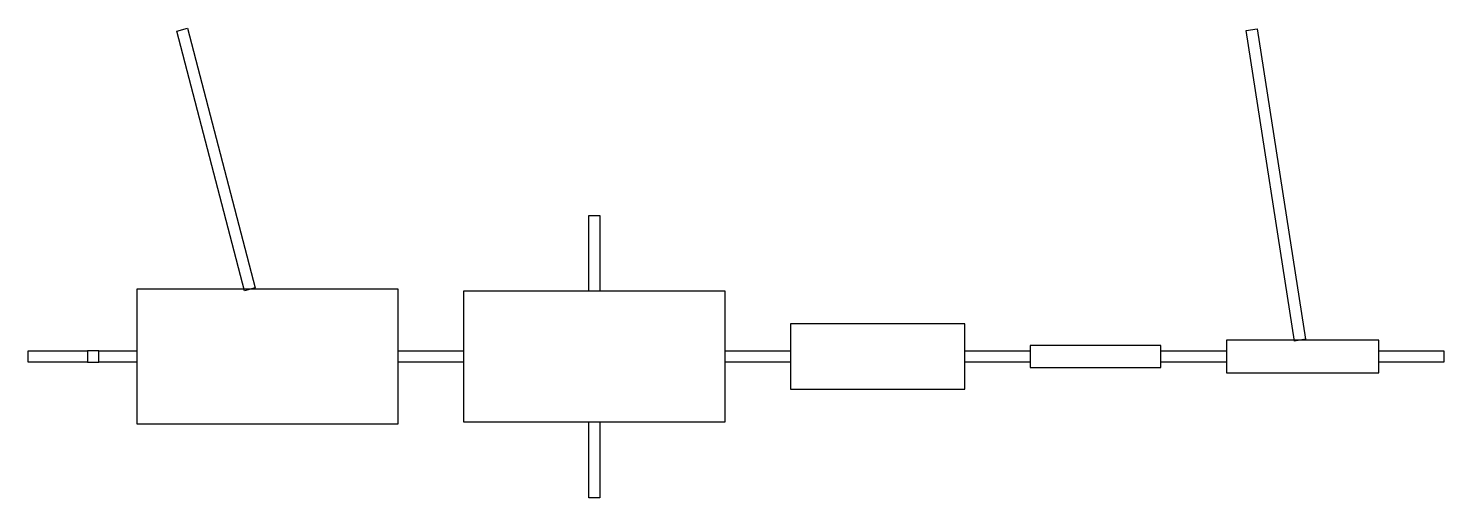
# Model space of a CAD drawing. Header units: metres. Extents: x 2.4 to 27.6, y 2.7 to 11.1.
import ezdxf

# ---------------------------------------------------------------- set-up
doc = ezdxf.new("R2010")
doc.units = ezdxf.units.M

msp = doc.modelspace()

# ---------------------------------------------------------------- linework, layer by layer
at = {"layer": 'CHAMBERS'}
for p, q in [((8.965, 6.467), (4.293, 6.467)), ((4.293, 6.467), (4.293, 4.067)), ((8.965, 4.067), (8.965, 6.467)), ((14.805, 6.435), (10.133, 6.435)), ((10.133, 6.435), (10.133, 4.099)), ((14.805, 4.099), (14.805, 6.435)), ((19.0885, 5.851), (15.9735, 5.851)), ((15.9735, 5.851), (15.9735, 4.683)), ((19.0885, 4.683), (19.0885, 5.851)), ((3.615, 5.367), (3.415, 5.367)), ((3.415, 5.367), (3.415, 5.167)), ((3.615, 5.167), (3.615, 5.367)), ((22.592, 5.4615), (20.256, 5.4615)), ((20.256, 5.4615), (20.256, 5.0725)), ((22.592, 5.0725), (22.592, 5.4615)), ((26.4855, 5.559), (23.7605, 5.559)), ((23.7605, 5.559), (23.7605, 4.975)), ((26.4855, 4.975), (26.4855, 5.559)), ((3.415, 5.167), (3.615, 5.167)), ((20.256, 5.0725), (22.592, 5.0725)), ((23.7605, 4.975), (26.4855, 4.975)), ((15.9735, 4.683), (19.0885, 4.683)), ((4.293, 4.067), (8.965, 4.067)), ((10.133, 4.099), (14.805, 4.099))]:
    msp.add_line(p, q, dxfattribs=at)
at = {"layer": 'CHANNELS'}
for p, q in [((5.0078, 11.0747), (5.2013, 11.1253)), ((6.2186, 6.4417), (5.0078, 11.0747)), ((5.2013, 11.1253), (6.4121, 6.4923)), ((24.1127, 11.0846), (24.3103, 11.1154)), ((24.9786, 5.5436), (24.1127, 11.0846)), ((24.3103, 11.1154), (25.1762, 5.5744)), ((12.369, 6.435), (12.369, 7.787)), ((12.369, 7.787), (12.569, 7.787)), ((12.569, 7.787), (12.569, 6.435)), ((6.4121, 6.4923), (6.2186, 6.4417)), ((12.569, 6.435), (12.369, 6.435)), ((25.1762, 5.5744), (24.9786, 5.5436)), ((2.357, 5.367), (3.415, 5.367)), ((2.357, 5.167), (2.357, 5.367)), ((3.415, 5.367), (3.415, 5.167)), ((3.615, 5.367), (4.293, 5.367)), ((3.615, 5.167), (3.615, 5.367)), ((4.293, 5.367), (4.293, 5.167)), ((8.965, 5.367), (10.133, 5.367)), ((8.965, 5.167), (8.965, 5.367)), ((10.133, 5.367), (10.133, 5.167)), ((14.805, 5.367), (15.9735, 5.367)), ((14.805, 5.167), (14.805, 5.367)), ((15.9735, 5.367), (15.9735, 5.167)), ((19.0885, 5.367), (20.256, 5.367)), ((19.0885, 5.167), (19.0885, 5.367)), ((20.256, 5.367), (20.256, 5.167)), ((22.592, 5.367), (23.7605, 5.367)), ((22.592, 5.167), (22.592, 5.367)), ((23.7605, 5.367), (23.7605, 5.167)), ((26.4855, 5.367), (27.643, 5.367)), ((26.4855, 5.167), (26.4855, 5.367)), ((27.643, 5.367), (27.643, 5.167)), ((3.415, 5.167), (2.357, 5.167)), ((4.293, 5.167), (3.615, 5.167)), ((10.133, 5.167), (8.965, 5.167)), ((15.9735, 5.167), (14.805, 5.167)), ((20.256, 5.167), (19.0885, 5.167)), ((23.7605, 5.167), (22.592, 5.167)), ((27.643, 5.167), (26.4855, 5.167)), ((12.369, 2.747), (12.369, 4.099)), ((12.369, 4.099), (12.569, 4.099)), ((12.569, 4.099), (12.569, 2.747)), ((12.569, 2.747), (12.369, 2.747))]:
    msp.add_line(p, q, dxfattribs=at)

doc.saveas('drawing.dxf')
